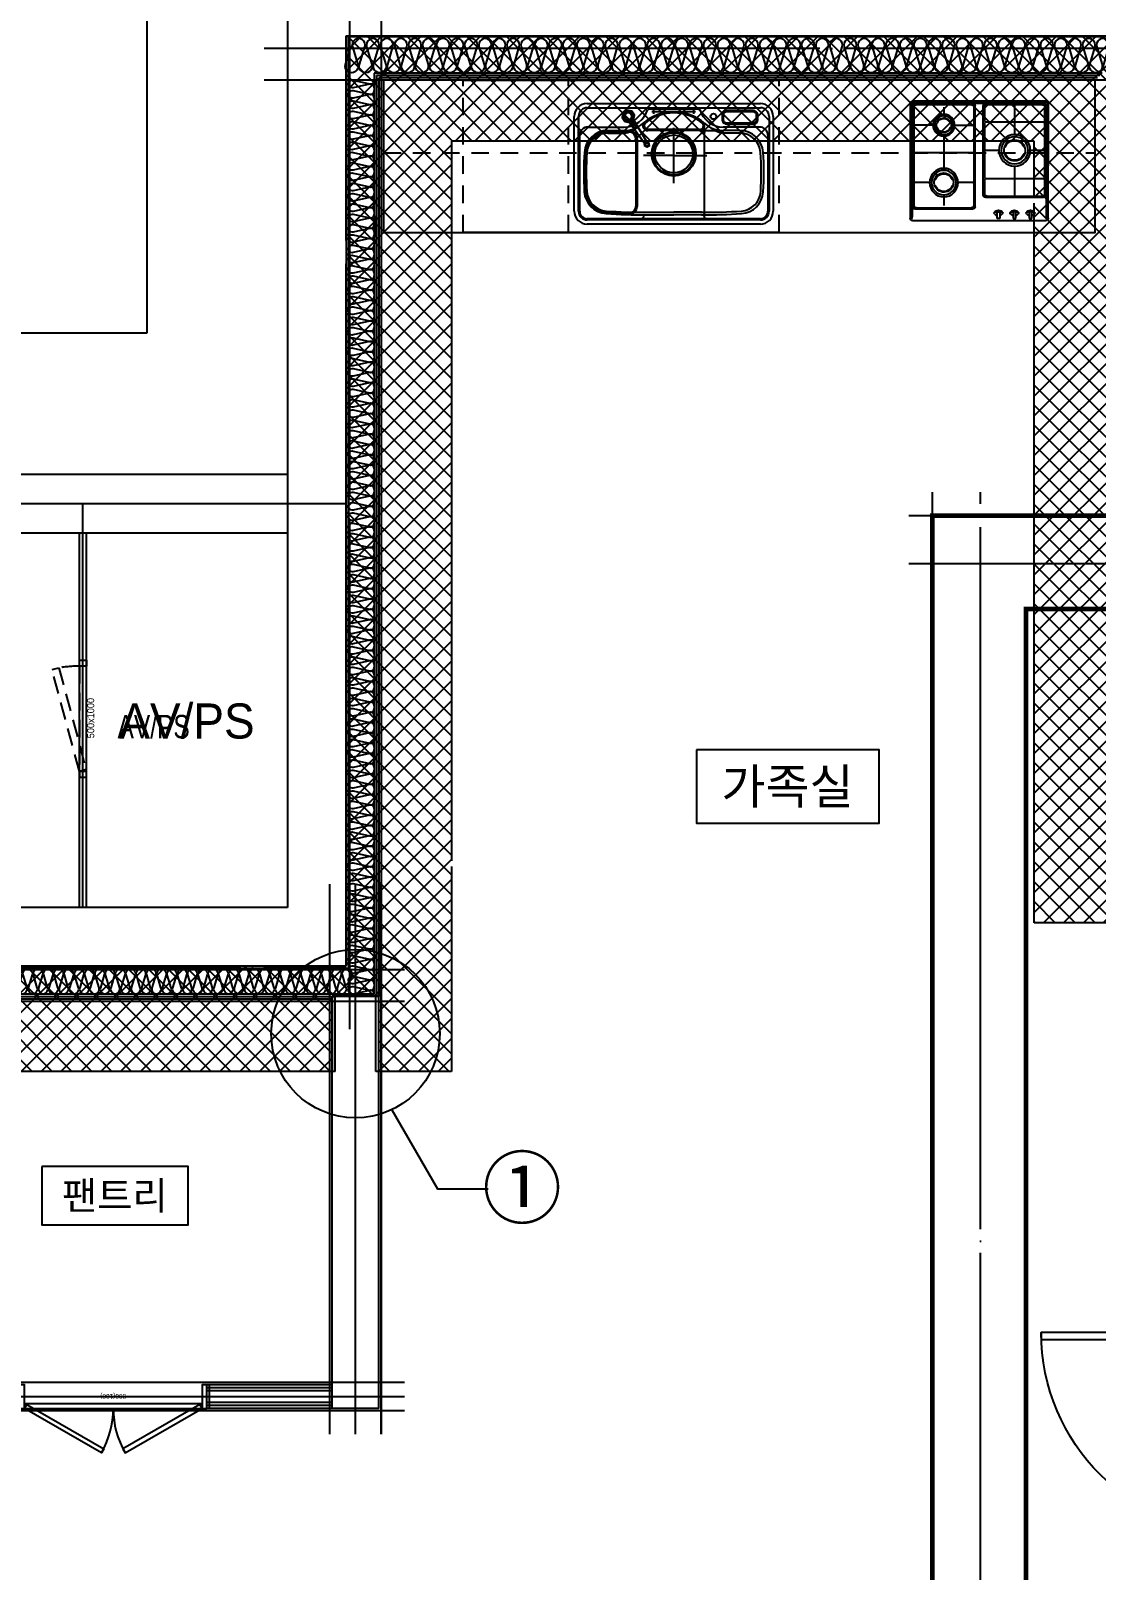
# Model space of a CAD drawing. Header units: millimetres. Extents: x -24416 to 92204, y -190080 to 23760.
# Drawn here: x 74645 to 79198, y -173857 to -167280 of the extents above; entities that cross this region are included whole.
import ezdxf
from ezdxf.enums import TextEntityAlignment as Align

# ---------------------------------------------------------------- set-up
doc = ezdxf.new("R2010")
doc.units = ezdxf.units.MM
doc.header["$LTSCALE"] = 50
for name, pattern in [('-HID', [2.5, 1.5, -1]), ('AUDIT_D_220706163347-0', [0]), ('CEN', [62, 60, -1, 0, -1]), ('HID', [2.5, 1.5, -1]), ('HIDDEN', [2, 1, -1]), ('xr-101_102동-2F$0$HID', [2.3, 1.5, -0.8])]:
    doc.linetypes.add(name, pattern=pattern)
doc.layers.get('defpoints').update_dxf_attribs({"color": 139})
for name, color, linetype in [('A-STEEL', 4, 'Continuous'), ('AA-XXXX-TEXT#LEV', 3, 'Continuous'), ('AA-단열-바닥-욕실', 30, 'Continuous'), ('ARDM', 7, 'Continuous'), ('CEN_CON', 1, 'CEN'), ('CEN_WALL', 12, 'CEN'), ('CONC', 2, 'Continuous'), ('dan1', 7, 'HID'), ('DOOR', 4, 'Continuous'), ('F-FUR-설치', 6, 'Continuous'), ('FUR', 4, 'Continuous'), ('FUR_가전', 8, 'HID'), ('HAT', 9, 'Continuous'), ('INS', 252, 'Continuous'), ('INSUL', 8, 'Continuous'), ('ROM', 7, 'AUDIT_D_220706163347-0'), ('STAIR', 4, 'Continuous'), ('TEXT', 3, 'Continuous'), ('WAL', 3, 'Continuous'), ('WAL_DRY', 7, 'Continuous'), ('xr-101_102동-2F$0$AA-DWXM-DOOR(PS점검구)', 4, 'xr-101_102동-2F$0$HID'), ('실명', 3, 'AUDIT_D_220706163347-0'), ('실명박스', 7, 'AUDIT_D_220706163347-0'), ('확장', 8, 'HIDDEN')]:
    doc.layers.add(name, color=color, linetype=linetype)
for name, color, linetype, plot in [('AA-CEN', 1, 'CEN', False), ('AA-XXXX-MC', 153, 'AUDIT_D_220706163347-0', False), ('Def-PrintX', 147, 'Continuous', False), ('MC', 135, 'Continuous', False), ('X - 단위세대$0$0_임시', 134, 'Continuous', False), ('xr-101_102동-2F$0$DEFPOINT', 231, 'Continuous', False)]:
    doc.layers.add(name, color=color, linetype=linetype, plot=plot)
doc.styles.add('HAUD01', font='Dotum.ttf')
doc.styles.add('HAUD02', font='Dotum.ttf', dxfattribs={"width": 0.8})
doc.styles.add('xr-101_102동-2F$0$HAUD01', font='Dotum.ttf')
doc.styles.add('돋움', font='Dotum.ttf')

# ---------------------------------------------------------------- blocks, each defined once
blk = doc.blocks.new('A$C38A1636F')
at = {"layer": 'xr-101_102동-2F$0$AA-DWXM-DOOR(PS점검구)'}
for p, q in [((225, 0), (-225, 0)), ((-225, -30), (225, -30))]:
    blk.add_line(p, q, dxfattribs=at)
for points in [[(-250, 0), (-225, 0), (-225, -30), (-250, -30)], [(250, 0), (225, 0), (225, -30), (250, -30)], [(-209.7, -146.5), (-217.4, -117.5), (217.2, -1), (225, -30)]]:
    blk.add_lwpolyline(points, close=True, dxfattribs=at)
blk.add_arc((385.2, -21.3), 610.2, 180.81816, 189.07051, dxfattribs=at)
at = {"layer": 'xr-101_102동-2F$0$DEFPOINT', "style": 'xr-101_102동-2F$0$HAUD01'}
blk.add_text('500x1000', height=30, rotation=180, dxfattribs=at).set_placement((-2.5, 18.6), align=Align.MIDDLE_CENTER)
blk = doc.blocks.new('CO-101-23F', base_point=(132164.9, -37223.7))
at = {"layer": 'A-STEEL'}
for p, q in [((143774.9, -37223.7), (143774.9, -35623.7)), ((143804.9, -37223.7), (143804.9, -35623.7))]:
    blk.add_line(p, q, dxfattribs=at)
at = {"layer": 'CEN_CON'}
for p, q in [((144914.9, -35498.7), (138124.9, -35498.7)), ((143789.9, -37223.7), (143789.9, -35498.7))]:
    blk.add_line(p, q, dxfattribs=at)
at = {"layer": 'CONC', "color": 2}
for p, q in [((144664.9, -35373.7), (140844.9, -35373.7)), ((144664.9, -35623.7), (140844.9, -35623.7))]:
    blk.add_line(p, q, dxfattribs=at)
at = {"layer": 'STAIR'}
for p, q in [((144064.9, -34768.7), (144064.9, -33378.7)), ((142844.9, -34768.7), (144064.9, -34768.7))]:
    blk.add_line(p, q, dxfattribs=at)
at = {"layer": 'AA-XXXX-TEXT#LEV', "rotation": 270}
blk.add_blockref('A$C38A1636F', (143804.9, -36416.8), dxfattribs=at)
at = {"layer": 'Def-PrintX', "style": 'HAUD02', "width": 0.8}
blk.add_text('AV/PS', height=100, rotation=0, dxfattribs=at).set_placement((143938.2, -36500.5))
blk = doc.blocks.new('insul1')
blk.add_lwpolyline([(0, 0, 0.480617), (0.146, 0.183), (0.004, 0.817, -1.249969), (0.296, 0.817), (0.154, 0.183, 0.480617), (0.3, 0, 0.480617)], format="xyb")
blk = doc.blocks.new('DOOR-800(100)')
at = {"layer": 'DOOR'}
for points in [[(359.1, 272.7), (349.1, 290), (20, 100), (30, 82.7)], [(440.9, 272.7), (450.9, 290), (780, 100), (770, 82.7)], [(20, 100), (0, 100), (0, 0), (20, 0)], [(780, 80), (780, 100), (20, 100), (20, 80)], [(800, 100), (780, 100), (780, 0), (800, 0)]]:
    blk.add_lwpolyline(points, close=True, dxfattribs=at)
for centre, start, end in [((20, 100), 0, 30), ((780, 100), 150, 180)]:
    blk.add_arc(centre, 380, start, end, dxfattribs=at)
at = {"layer": 'X - 단위세대$0$0_임시'}
for p, q in [((-10, 0), (-10, 100)), ((810, 0), (810, 100))]:
    blk.add_line(p, q, dxfattribs=at)
at = {"layer": 'X - 단위세대$0$0_임시', "style": 'HAUD02'}
blk.add_text('800(100)', height=20, dxfattribs=at).set_placement((400.3, 46.2), align=Align.MIDDLE)
blk = doc.blocks.new('DongSinsul_1')
at = {"layer": 'INSUL'}
blk.add_lwpolyline([(0, 0.25, 1.34403), (0.35, 0.25), (0.2, 0.75, -1.34403), (0.55, 0.75), (0.4, 0.25)], format="xyb", dxfattribs=at)
blk = doc.blocks.new('PD-900(140)')
at = {"layer": 'DOOR'}
for p, q in [((20, 140), (880, 140)), ((20, 110), (880, 110)), ((20, 30), (880, 30)), ((20, 0), (880, 0))]:
    blk.add_line(p, q, dxfattribs=at)
blk.add_lwpolyline([(20, 140), (20, 1000), (50, 1000), (50, 140), (20, 140)], dxfattribs=at)
for points in [[(45, 110), (20, 110), (20, 140), (0, 140), (0, 0), (20, 0), (20, 30), (45, 30)], [(855, 110), (880, 110), (880, 140), (900, 140), (900, 0), (880, 0), (880, 30), (855, 30)]]:
    blk.add_lwpolyline(points, close=True, dxfattribs=at)
blk.add_arc((20, 140), 860, 0, 90, dxfattribs=at)
at = {"layer": 'X - 단위세대$0$0_임시'}
for p, q in [((-10, 0), (-10, 140)), ((910, 0), (910, 140))]:
    blk.add_line(p, q, dxfattribs=at)
at = {"layer": 'X - 단위세대$0$0_임시', "style": 'HAUD02'}
blk.add_text('900(140)', height=20, dxfattribs=at).set_placement((479.3, 65.4), align=Align.MIDDLE)
blk = doc.blocks.new('K-sink')
at = {"layer": 'FUR'}
for p, q in [((-370, -105), (370, -105)), ((-370, -123), (370, -123)), ((-108.2, -128), (108.2, -128)), ((-425, -565), (-425, -160)), ((-407, -160), (-407, -565)), ((-407, -565), (-407, -160)), ((-208.1, -150.2), (-210.6, -162.4)), ((-208.1, -150.2), (-210.6, -162.4)), ((-210.6, -162.4), (-203.8, -172.8)), ((-210.6, -162.4), (-203.8, -172.8)), ((-197.8, -143.4), (-208.1, -150.2)), ((-197.8, -143.4), (-208.1, -150.2)), ((-203.8, -172.8), (-191.6, -175.3)), ((-203.8, -172.8), (-191.6, -175.3)), ((-185.6, -145.9), (-197.8, -143.4)), ((-185.6, -145.9), (-197.8, -143.4)), ((-191.6, -175.3), (-181.2, -168.4)), ((-191.6, -175.3), (-181.2, -168.4)), ((-178.7, -156.2), (-185.6, -145.9)), ((-178.7, -156.2), (-185.6, -145.9)), ((-181.2, -168.4), (-178.7, -156.2)), ((-181.2, -168.4), (-178.7, -156.2)), ((206.6, -155.1), (206.6, -172.4)), ((339.1, -135.1), (226.6, -135.1)), ((226.6, -192.4), (339.1, -192.4)), ((359.1, -172.4), (359.1, -155.1)), ((407, -160), (407, -565)), ((425, -160), (425, -565)), ((-402, -565), (-402, -240)), ((-367, -205), (-211.7, -205)), ((-282.3, -220), (-192, -220)), ((-282.3, -220), (-211.7, -220)), ((-157, -255), (-157, -544.5)), ((130, -230), (130, -602)), ((140, -220), (211.7, -220)), ((367, -205), (211.7, -205)), ((282.3, -220), (211.7, -220)), ((402, -240), (402, -565)), ((-129.7, -584.6), (-130.3, -592.4)), ((-118, -580), (0, -580)), ((118, -580), (0, -580)), ((129.7, -584.6), (130.3, -592.4)), ((135.3, -597), (-370, -597)), ((370, -602), (-370, -602)), ((370, -620), (-370, -620)), ((370, -597), (135.3, -597))]:
    blk.add_line(p, q, dxfattribs=at)
at = {"layer": 'FUR', "ltscale": 0.6}
for p, q in [((-217.1, -144.2), (-221.2, -164.5)), ((-221.2, -164.5), (-209.8, -181.7)), ((-199.9, -132.8), (-217.1, -144.2)), ((-209.8, -181.7), (-189.5, -185.9)), ((-179.6, -136.9), (-199.9, -132.8)), ((-191.6, -175.3), (-169.5, -208.6)), ((-189.5, -185.9), (-172.2, -174.4)), ((-168.1, -154.1), (-179.6, -136.9)), ((-172.2, -174.4), (-168.1, -154.1))]:
    blk.add_line(p, q, dxfattribs=at)
at = {"layer": 'FUR', "color": 199, "ltscale": 0.5}
for p, q in [((-122.6, -189.3), (-120.6, -186.7)), ((122.6, -189.3), (120.3, -186.5)), ((211.6, -155.1), (211.6, -172.4)), ((339.1, -140.1), (226.6, -140.1)), ((226.6, -187.4), (339.1, -187.4)), ((354.1, -172.4), (354.1, -155.1)), ((-282.3, -226), (-192, -226)), ((-162, -256), (-162, -543.5)), ((110.6, -215), (-110.6, -215)), ((282.3, -231), (211.7, -231)), ((-118, -569), (0, -569)), ((118, -569), (0, -569))]:
    blk.add_line(p, q, dxfattribs=at)
at = {"layer": 'FUR', "color": 199}
for p, q in [((-76.6, -140), (-93.4, -140)), ((87.5, -140), (-87.5, -140)), ((-85, -148.4), (-85, -131.6)), ((93.4, -140), (76.6, -140)), ((85, -148.4), (85, -131.6)), ((-282.3, -231), (-211.7, -231)), ((0, -445), (0, -208.5)), ((0, -326.8), (-129.1, -326.8)), ((0, -326.8), (140.9, -326.8))]:
    blk.add_line(p, q, dxfattribs=at)
at = {"layer": 'FUR', "ltscale": 0.5}
blk.add_line((110.6, -220), (-110.6, -220), dxfattribs=at)
at = {"layer": 'FUR', "color": 199}
for centre, radius in [((-195.2, -158.9), 21.9), ((-85, -140), 2.5), ((85, -140), 2.5), ((0, -320), 90), ((0, -320), 81)]:
    blk.add_circle(centre, radius, dxfattribs=at)
at = {"layer": 'FUR'}
for centre, radius in [((169.6, -160), 12.2), ((0, -320), 94.5)]:
    blk.add_circle(centre, radius, dxfattribs=at)
for centre, radius, start, end in [((-370, -160), 55, 90, 180), ((-370, -160), 37, 90, 180), ((-211.7, -100), 105, 270, 343.31935), ((-108.2, -131), 3, 90, 163.31935), ((108.2, -131), 3, 16.68065, 90), ((211.7, -100), 105, 196.68065, 270), ((370, -160), 55, 0, 90), ((370, -160), 37, 0, 90), ((-211.7, -100), 120, 270, 311.40962), ((0, -340), 200, 90, 131.40962), ((0, -340), 200, 48.59038, 90), ((211.7, -100), 120, 228.59038, 270), ((226.6, -155.1), 20, 90, 180), ((226.6, -172.4), 20, 180, 270), ((339.1, -155.1), 20, 360, 90), ((339.1, -172.4), 20, 270, 0), ((-367, -240), 35, 90, 180), ((-282.3, -320), 100, 90, 176.17745), ((-192, -255), 35, 0, 90), ((140, -230), 10, 90.02498, 180), ((282.3, -320), 100, 3.82255, 90), ((367, -240), 35, 0, 90), ((914.2, -400), 1299.2, 176.17512, 183.59876), ((-915, -400), 1300, 356.40356, 3.82255), ((-282.6, -475.3), 100, 183.59644, 266.1102), ((282.6, -475.3), 100, 273.8898, 356.40356), ((-370, -565), 55, 180, 270), ((-370, -565), 37, 180, 270), ((-370, -565), 32, 180, 270), ((-140.2, 1619.9), 2200, 266.1102, 270.57759), ((-192, -544.5), 35, 268.62723, 0), ((-124.7, -585.1), 5, 90.40284, 175), ((140.2, 1619.9), 2200, 269.42241, 273.8898), ((140.2, 1619.9), 2200, 269.42241, 269.59716), ((124.7, -585.1), 5, 5, 89.59716), ((138.7, -588.4), 8.66, 181.05594, 263.17769), ((370, -565), 32, 270, 0), ((370, -565), 37, 270, 0), ((370, -565), 55, 270, 0), ((-135.3, -592), 5, 270, 355), ((135.3, -592), 5, 185, 270)]:
    blk.add_arc(centre, radius, start, end, dxfattribs=at)
at = {"layer": 'FUR', "ltscale": 0.5}
for centre, start, end in [((-112.1, -200.1), 134.24852, 274.39442), ((112.1, -200.1), 265.60558, 45.75148)]:
    blk.add_arc(centre, 20, start, end, dxfattribs=at)
at = {"layer": 'FUR', "color": 199, "ltscale": 0.5}
for centre, radius, start, end in [((-112.1, -200.1), 15, 134.24852, 274.39442), ((0, -340), 195, 90, 128.18582), ((0, -340), 195, 51.92602, 90), ((112.1, -200.1), 15, 265.60558, 45.75148), ((226.6, -155.1), 15, 90, 180), ((226.6, -172.4), 15, 180, 270), ((339.1, -155.1), 15, 0, 90), ((339.1, -172.4), 15, 270, 0), ((-282.3, -320), 94, 90, 176.17745), ((-192, -256), 30, 0, 90), ((222.9, -131.6), 100, 228.77437, 263.51916), ((282.3, -320), 89, 3.82255, 90), ((915, -400), 1294, 176.17745, 183.59644), ((-915, -400), 1289, 356.40356, 3.82255), ((-282.6, -475.3), 94, 183.59644, 266.1102), ((282.6, -475.3), 89, 273.8898, 356.40356), ((-140.2, 1619.9), 2194, 266.1102, 268.6266), ((-192, -543.5), 30, 268.6266, 0), ((140.2, 1619.9), 2189, 269.42241, 273.8898)]:
    blk.add_arc(centre, radius, start, end, dxfattribs=at)
at = {"layer": 'FUR', "color": 199}
for centre, radius, start, end in [((-282.3, -320), 89, 90, 176.17745), ((-222.9, -131.6), 100, 276.48084, 311.22563), ((914.2, -400), 1288.2, 176.17512, 183.59876), ((-282.6, -475.3), 89, 183.59644, 266.1102), ((-140.2, 1619.9), 2189, 266.1102, 270.57759)]:
    blk.add_arc(centre, radius, start, end, dxfattribs=at)
at = {"layer": 'FUR', "ltscale": 0.6}
for points in [[(-221.2, -164.5), (-210.6, -162.4), (-208.1, -150.2), (-217.1, -144.2)], [(-209.8, -181.7), (-203.8, -172.8), (-210.6, -162.4), (-221.2, -164.5)], [(-217.1, -144.2), (-199.9, -132.8), (-197.8, -143.4), (-208.1, -150.2)], [(-209.8, -181.7), (-189.5, -185.9), (-191.6, -175.3), (-203.8, -172.8)], [(-199.9, -132.8), (-197.8, -143.4), (-185.6, -145.9), (-179.6, -136.9)], [(-184, -194.2), (-189.5, -185.9), (-191.6, -175.3), (-184, -194.2)], [(-191.6, -175.3), (-169.5, -208.6), (-191.6, -175.3)], [(-179.6, -136.9), (-185.6, -145.9), (-178.7, -156.2), (-168.1, -154.1)], [(-124.5, -274.7), (-124.5, -274.7), (-184, -194.2)], [(-172.2, -174.4), (-168.1, -154.1), (-178.7, -156.2), (-181.2, -168.4)], [(-172.2, -174.4), (-166.7, -182.8), (-166.7, -182.8), (-181.2, -168.4)], [(-159.1, -201.7), (-181.2, -168.4), (-181.2, -168.4), (-159.1, -201.7)], [(-115.8, -269), (-115.3, -268.8), (-124.9, -275.1), (-124.5, -274.7)], [(-115.1, -273.3), (-115.8, -269), (-124.5, -274.7), (-120.8, -277.1)], [(-124.2, -286.5), (-120.4, -284), (-114.2, -287.1), (-113.9, -291.7)], [(-104.4, -285.4), (-113.9, -291.7), (-114.2, -287.1), (-108.5, -283.3)], [(-105.1, -273.9), (-108.9, -276.4), (-108.5, -283.3), (-104.4, -285.4)]]:
    blk.add_3dface(points, dxfattribs=at)
at = {"layer": 'FUR', "ltscale": 0.6, "invisible_edges": 8}
for points in [[(-191.6, -175.3), (-203.8, -172.8), (-210.6, -162.4), (-208.1, -150.2)], [(-197.8, -143.4), (-185.6, -145.9), (-178.7, -156.2), (-181.2, -168.4)], [(-124.9, -275.1), (-124.5, -274.7), (-124.5, -274.7), (-120.8, -277.1)], [(-120.8, -277.1), (-120.4, -284), (-124.2, -286.5), (-124.9, -275.1)], [(-120.4, -284), (-120.8, -277.1), (-115.1, -273.3), (-108.9, -276.4)], [(-108.9, -276.4), (-108.5, -283.3), (-114.2, -287.1), (-120.4, -284)], [(-108.9, -276.4), (-105.1, -273.9), (-115.3, -268.8), (-115.8, -269)], [(-115.8, -269), (-115.8, -269), (-115.1, -273.3), (-108.9, -276.4)]]:
    blk.add_3dface(points, dxfattribs=at)
at = {"layer": 'FUR', "invisible_edges": 10}
blk.add_3dface([(-208.1, -150.2), (-197.8, -143.4), (-181.2, -168.4), (-191.6, -175.3)], dxfattribs=at)
at = {"layer": 'FUR'}
for points in [[(-189.5, -185.9), (-191.6, -175.3), (-181.2, -168.4), (-172.2, -174.4)], [(-166.7, -182.8), (-181.2, -168.4), (-191.6, -175.3), (-184, -194.2)], [(-181.2, -168.4), (-191.6, -175.3), (-169.5, -208.6), (-159.1, -201.7)], [(-169.5, -208.6), (-159.1, -201.7), (-181.2, -168.4), (-191.6, -175.3)], [(-172.2, -174.4), (-166.7, -182.8), (-184, -194.2), (-189.5, -185.9)], [(-184, -194.2), (-166.7, -182.8), (-115.8, -269), (-124.5, -274.7)], [(-115.8, -269), (-166.7, -182.8), (-184, -194.2), (-124.5, -274.7)], [(-115.8, -269), (-115.8, -269), (-166.7, -182.8)]]:
    blk.add_3dface(points, dxfattribs=at)
blk = doc.blocks.new('싱크')
at = {"layer": 'defpoints'}
for p, q in [((-18.3, 0), (-18.3, 1350)), ((631.7, 0), (631.7, 1350))]:
    blk.add_line(p, q, dxfattribs=at)
at = {"layer": 'defpoints', "linetype": '-HID'}
for p, q in [((631.7, 1350), (-18.3, 1350)), ((631.7, 450), (-18.3, 450)), ((631.7, 0), (-18.3, 0))]:
    blk.add_line(p, q, dxfattribs=at)
at = {"layer": 'FUR_가전', "rotation": 90}
blk.add_blockref('K-sink', (-23.3, 900), dxfattribs=at)
blk = doc.blocks.new('쿡탑')
at = {"layer": 'FUR'}
for p, q in [((460711, 189095.4), (460711, 189585.4)), ((460712, 189582.4), (460712, 189318.9)), ((460719, 189103.9), (460719, 189577.4)), ((460721, 189595.4), (461291, 189595.4)), ((460721, 189195.4), (460721, 189575.4)), ((460722, 189592.4), (461290, 189592.4)), ((460726, 189267.1), (460726, 189570.4)), ((460729, 189587.4), (461283, 189587.4)), ((460731, 189585.4), (461281, 189585.4)), ((460736, 189580.4), (460973.5, 189580.4)), ((460854.8, 189580.4), (460854.8, 189452.6)), ((460983.5, 189570.4), (460983.5, 189508.6)), ((460988.5, 189195.4), (460988.5, 189575.4)), ((461023.5, 189145.4), (461023.5, 189575.4)), ((461028.5, 189570.4), (461028.5, 189495.4)), ((461038.5, 189580.4), (461276, 189580.4)), ((461157.3, 189570.4), (461157.3, 189532.9)), ((461286, 189570.4), (461286, 189150.4)), ((461291, 189575.4), (461291, 189145.4)), ((461293, 189577.4), (461293, 189103.9)), ((461300, 189582.4), (461300, 189338.9)), ((461301, 189585.4), (461301, 189095.4)), ((460728, 189508.6), (460726, 189508.6)), ((460728, 189503.6), (460726, 189503.6)), ((460730.3, 189506.1), (460979.2, 189506.1)), ((460981.6, 189508.6), (460983.5, 189508.6)), ((460981.6, 189503.6), (460983.5, 189503.6)), ((460983.5, 189503.6), (460983.5, 189267.1)), ((461030.5, 189495.4), (461028.5, 189495.4)), ((461028.5, 189490.4), (461028.5, 189250.4)), ((461030.5, 189490.4), (461028.5, 189490.4)), ((461117.2, 189492.9), (461032.9, 189492.9)), ((461157.3, 189452.8), (461157.3, 189300.1)), ((461197.3, 189492.9), (461281.7, 189492.9)), ((461284.1, 189495.4), (461286, 189495.4)), ((461284.1, 189490.4), (461286, 189490.4)), ((460726, 189385.4), (460787.6, 189385.4)), ((460922, 189385.4), (460983.5, 189385.4)), ((461286, 189376.5), (461028.5, 189376.5)), ((460714, 189156.9), (460712, 189318.9)), ((460854.8, 189318.1), (460854.8, 189190.4)), ((461298, 189156.9), (461300, 189338.9)), ((460728, 189267.1), (460726, 189267.1)), ((460726, 189200.4), (460726, 189262.1)), ((460728, 189262.1), (460726, 189262.1)), ((460730.3, 189264.6), (460979.2, 189264.6)), ((460981.6, 189267.1), (460983.5, 189267.1)), ((460981.6, 189262.1), (460983.5, 189262.1)), ((460983.5, 189262.1), (460983.5, 189200.4)), ((461030.5, 189250.4), (461028.5, 189250.4)), ((461028.5, 189245.4), (461028.5, 189150.4)), ((461030.5, 189245.4), (461028.5, 189245.4)), ((461032.8, 189247.9), (461105, 189247.9)), ((461209.6, 189247.9), (461281.7, 189247.9)), ((461284.1, 189250.4), (461286, 189250.4)), ((461284.1, 189245.4), (461286, 189245.4)), ((460978.5, 189185.4), (460731, 189185.4)), ((460973.5, 189190.4), (460736, 189190.4)), ((461157.3, 189195.6), (461157.3, 189150.4)), ((460714, 189156.9), (460714, 189095.4)), ((460770.5, 189113.9), (460780.7, 189104.7)), ((460770.5, 189113.9), (460780.7, 189104.7)), ((460780.9, 189123.2), (460792.2, 189123.2)), ((460780.9, 189094.2), (460780.9, 189123.2)), ((460780.9, 189123.2), (460792.2, 189123.2)), ((460780.9, 189094.2), (460780.9, 189123.2)), ((460792.2, 189123.2), (460792.2, 189094.2)), ((460792.2, 189123.2), (460792.2, 189094.2)), ((460803.4, 189113.7), (460792.2, 189104.5)), ((460803.4, 189113.7), (460792.2, 189104.5)), ((460839.4, 189113.9), (460849.6, 189104.7)), ((460839.4, 189113.9), (460849.6, 189104.7)), ((460839.4, 189113.9), (460849.6, 189104.7)), ((460839.4, 189113.9), (460849.6, 189104.7)), ((460839.4, 189113.9), (460849.6, 189104.7)), ((460839.4, 189113.9), (460849.6, 189104.7)), ((460839.4, 189113.9), (460849.6, 189104.7)), ((460839.4, 189113.9), (460849.6, 189104.7)), ((460849.9, 189123.1), (460861.2, 189123.1)), ((460849.9, 189094.2), (460849.9, 189123.1)), ((460849.9, 189123.1), (460861.2, 189123.1)), ((460849.9, 189094.2), (460849.9, 189123.1)), ((460849.9, 189123.1), (460861.2, 189123.1)), ((460849.9, 189094.2), (460849.9, 189123.1)), ((460849.9, 189123.1), (460861.2, 189123.1)), ((460849.9, 189094.2), (460849.9, 189123.1)), ((460849.9, 189123.1), (460861.2, 189123.1)), ((460849.9, 189094.2), (460849.9, 189123.1)), ((460849.9, 189123.1), (460861.2, 189123.1)), ((460849.9, 189094.2), (460849.9, 189123.1)), ((460849.9, 189123.1), (460861.2, 189123.1)), ((460849.9, 189094.2), (460849.9, 189123.1)), ((460849.9, 189123.1), (460861.2, 189123.1)), ((460849.9, 189094.2), (460849.9, 189123.1)), ((460872.3, 189113.7), (460861.1, 189104.5)), ((460872.3, 189113.7), (460861.1, 189104.5)), ((460872.3, 189113.7), (460861.1, 189104.5)), ((460872.3, 189113.7), (460861.1, 189104.5)), ((460872.3, 189113.7), (460861.1, 189104.5)), ((460872.3, 189113.7), (460861.1, 189104.5)), ((460872.3, 189113.7), (460861.1, 189104.5)), ((460872.3, 189113.7), (460861.1, 189104.5)), ((460861.2, 189123.1), (460861.2, 189094.2)), ((460861.2, 189123.1), (460861.2, 189094.2)), ((460861.2, 189123.1), (460861.2, 189094.2)), ((460861.2, 189123.1), (460861.2, 189094.2)), ((460861.2, 189123.1), (460861.2, 189094.2)), ((460861.2, 189123.1), (460861.2, 189094.2)), ((460861.2, 189123.1), (460861.2, 189094.2)), ((460861.2, 189123.1), (460861.2, 189094.2)), ((460907.3, 189113.7), (460918.4, 189104.5)), ((460907.3, 189113.7), (460918.4, 189104.5)), ((460907.3, 189113.7), (460918.4, 189104.5)), ((460907.3, 189113.7), (460918.4, 189104.5)), ((460907.3, 189113.7), (460918.4, 189104.5)), ((460907.3, 189113.7), (460918.4, 189104.5)), ((460907.3, 189113.7), (460918.4, 189104.5)), ((460907.3, 189113.7), (460918.4, 189104.5)), ((460929.7, 189123.1), (460918.4, 189123.1)), ((460918.4, 189123.1), (460918.4, 189094.2)), ((460929.7, 189123.1), (460918.4, 189123.1)), ((460918.4, 189123.1), (460918.4, 189094.2)), ((460929.7, 189123.1), (460918.4, 189123.1)), ((460918.4, 189123.1), (460918.4, 189094.2)), ((460929.7, 189123.1), (460918.4, 189123.1)), ((460918.4, 189123.1), (460918.4, 189094.2)), ((460929.7, 189123.1), (460918.4, 189123.1)), ((460918.4, 189123.1), (460918.4, 189094.2)), ((460929.7, 189123.1), (460918.4, 189123.1)), ((460918.4, 189123.1), (460918.4, 189094.2)), ((460929.7, 189123.1), (460918.4, 189123.1)), ((460918.4, 189123.1), (460918.4, 189094.2)), ((460929.7, 189123.1), (460918.4, 189123.1)), ((460918.4, 189123.1), (460918.4, 189094.2)), ((460929.7, 189094.2), (460929.7, 189123.1)), ((460929.7, 189094.2), (460929.7, 189123.1)), ((460929.7, 189094.2), (460929.7, 189123.1)), ((460929.7, 189094.2), (460929.7, 189123.1)), ((460929.7, 189094.2), (460929.7, 189123.1)), ((460929.7, 189094.2), (460929.7, 189123.1)), ((460929.7, 189094.2), (460929.7, 189123.1)), ((460929.7, 189094.2), (460929.7, 189123.1)), ((460940.2, 189113.9), (460930, 189104.7)), ((460940.2, 189113.9), (460930, 189104.7)), ((460940.2, 189113.9), (460930, 189104.7)), ((460940.2, 189113.9), (460930, 189104.7)), ((460940.2, 189113.9), (460930, 189104.7)), ((460940.2, 189113.9), (460930, 189104.7)), ((460940.2, 189113.9), (460930, 189104.7)), ((460940.2, 189113.9), (460930, 189104.7)), ((461281, 189135.4), (461033.5, 189135.4)), ((461276, 189140.4), (461038.5, 189140.4)), ((461298, 189156.9), (461298, 189095.4)), ((461291, 189085.4), (460721, 189085.4)), ((460792.2, 189094.2), (460780.9, 189094.2)), ((460792.2, 189094.2), (460780.9, 189094.2)), ((460861.2, 189094.2), (460849.9, 189094.2)), ((460861.2, 189094.2), (460849.9, 189094.2)), ((460861.2, 189094.2), (460849.9, 189094.2)), ((460861.2, 189094.2), (460849.9, 189094.2)), ((460861.2, 189094.2), (460849.9, 189094.2)), ((460861.2, 189094.2), (460849.9, 189094.2)), ((460861.2, 189094.2), (460849.9, 189094.2)), ((460861.2, 189094.2), (460849.9, 189094.2)), ((460918.4, 189094.2), (460929.7, 189094.2)), ((460918.4, 189094.2), (460929.7, 189094.2)), ((460918.4, 189094.2), (460929.7, 189094.2)), ((460918.4, 189094.2), (460929.7, 189094.2)), ((460918.4, 189094.2), (460929.7, 189094.2)), ((460918.4, 189094.2), (460929.7, 189094.2)), ((460918.4, 189094.2), (460929.7, 189094.2)), ((460918.4, 189094.2), (460929.7, 189094.2))]:
    blk.add_line(p, q, dxfattribs=at)
for centre, radius in [((461157.3, 189492.9), 46.7), ((461157.3, 189492.9), 40), ((460854.8, 189385.4), 67.2), ((460854.8, 189385.4), 57.7), ((461157.3, 189247.9), 60.9), ((461157.3, 189247.9), 52.3)]:
    blk.add_circle(centre, radius, dxfattribs=at)
for centre, radius, start, end in [((460721, 189585.4), 10, 90, 180), ((460722, 189582.4), 10, 90, 180), ((460729, 189577.4), 10, 90, 180), ((460731, 189575.4), 10, 90, 180), ((460736, 189570.4), 10, 90, 180), ((460973.5, 189570.4), 10, 0, 90), ((460978.5, 189575.4), 10, 0, 90), ((461033.5, 189575.4), 10, 90, 180), ((461038.5, 189570.4), 10, 90, 180), ((461276, 189570.4), 10, 0, 90), ((461281, 189575.4), 10, 0, 90), ((461283, 189577.4), 10, 0, 90), ((461290, 189582.4), 10, 0, 90), ((461291, 189585.4), 10, 0, 90), ((460727.8, 189506.1), 2.51, 274.24151, 85.75849), ((460981.7, 189506.1), 2.51, 94.24151, 265.75849), ((461157.3, 189492.9), 31.4, 46.33785, 40.71939), ((461157.9, 189550.4), 55.6, 237.23015, 237.66153), ((461129, 189504.7), 1.53, 237.66153, 337.21808), ((461157.3, 189492.9), 29.2, 21.5687, 157.21808), ((461185.8, 189504.1), 1.53, 201.5687, 301.12525), ((461157.9, 189550.4), 55.6, 301.12525, 301.55664), ((461030.3, 189492.9), 2.51, 274.24151, 85.75849), ((461156.1, 189435.2), 55.6, 120.49991, 120.93946), ((461128.7, 189481.7), 1.53, 21.25781, 120.49991), ((461157.3, 189492.9), 29.2, 201.25781, 336.40541), ((461185.4, 189480.6), 1.53, 57.1633, 156.40541), ((461156.1, 189435.2), 55.6, 56.72375, 57.1633), ((461284.2, 189492.9), 2.51, 94.24151, 265.75849), ((460854.8, 189385.4), 45.2, 46.33785, 40.71939), ((460853.1, 189302.3), 80, 120.49991, 120.93946), ((460855.7, 189468.2), 80, 237.23015, 237.66153), ((460813.6, 189369.3), 2.21, 21.25781, 120.49991), ((460814, 189402.5), 2.21, 237.66153, 337.21808), ((460854.8, 189385.4), 42, 201.25781, 336.40541), ((460854.8, 189385.4), 42, 21.5687, 157.21808), ((460895.3, 189367.7), 2.21, 57.1633, 156.40541), ((460895.9, 189401.6), 2.21, 201.5687, 301.12525), ((460853.1, 189302.3), 80, 56.72375, 57.1633), ((460855.7, 189468.2), 80, 301.12525, 301.55664), ((460727.8, 189264.6), 2.51, 274.24151, 85.75849), ((460981.7, 189264.6), 2.51, 94.24151, 265.75849), ((461030.3, 189247.9), 2.51, 274.24151, 85.75849), ((461157.3, 189247.9), 41, 46.33785, 40.71939), ((461158.1, 189323), 72.6, 237.23015, 237.66153), ((461120.3, 189263.4), 2, 237.66153, 337.21808), ((461157.3, 189247.9), 38.1, 21.5687, 157.21808), ((461194.5, 189262.6), 2, 201.5687, 301.12525), ((461158.1, 189323), 72.6, 301.12525, 301.55664), ((461284.2, 189247.9), 2.51, 94.24151, 265.75849), ((460731, 189195.4), 10, 180, 270), ((460736, 189200.4), 10, 180, 270), ((460973.5, 189200.4), 10, 270, 0), ((460978.5, 189195.4), 10, 270, 0), ((461155.7, 189172.5), 72.6, 120.49991, 120.93946), ((461119.9, 189233.3), 2, 21.25781, 120.49991), ((461157.3, 189247.9), 38.1, 201.25781, 336.40541), ((461194, 189231.8), 2, 57.1633, 156.40541), ((461155.7, 189172.5), 72.6, 56.72375, 57.1633), ((460658.6, 189105.8), 60.4, 341.57206, 1.81603), ((460773.8, 189117.6), 5, 148.53566, 228.04706), ((460773.8, 189117.6), 5, 148.53566, 228.04706), ((460776.4, 189115.1), 8.47, 57.30133, 148.17684), ((460776.4, 189115.1), 8.47, 57.30133, 148.17684), ((460787, 189109.6), 20.4, 31.25646, 148.53566), ((460787, 189109.6), 20.4, 31.25646, 148.53566), ((460796.9, 189113.5), 9.86, 34.72293, 117.60774), ((460796.9, 189113.5), 9.86, 34.72293, 117.60774), ((460800.2, 189117.6), 5, 309.45948, 31.25646), ((460800.2, 189117.6), 5, 309.45948, 31.25646), ((460842.8, 189117.6), 5, 148.53566, 228.04706), ((460842.8, 189117.6), 5, 148.53566, 228.04706), ((460842.8, 189117.6), 5, 148.53566, 228.04706), ((460842.8, 189117.6), 5, 148.53566, 228.04706), ((460842.8, 189117.6), 5, 148.53566, 228.04706), ((460842.8, 189117.6), 5, 148.53566, 228.04706), ((460842.8, 189117.6), 5, 148.53566, 228.04706), ((460842.8, 189117.6), 5, 148.53566, 228.04706), ((460845.3, 189115), 8.47, 57.30133, 148.17684), ((460845.3, 189115), 8.47, 57.30133, 148.17684), ((460845.3, 189115), 8.47, 57.30133, 148.17684), ((460845.3, 189115), 8.47, 57.30133, 148.17684), ((460845.3, 189115), 8.47, 57.30133, 148.17684), ((460845.3, 189115), 8.47, 57.30133, 148.17684), ((460845.3, 189115), 8.47, 57.30133, 148.17684), ((460845.3, 189115), 8.47, 57.30133, 148.17684), ((460855.9, 189109.5), 20.4, 31.25646, 148.53566), ((460855.9, 189109.5), 20.4, 31.25646, 148.53566), ((460855.9, 189109.5), 20.4, 31.25646, 148.53566), ((460855.9, 189109.5), 20.4, 31.25646, 148.53566), ((460855.9, 189109.5), 20.4, 31.25646, 148.53566), ((460855.9, 189109.5), 20.4, 31.25646, 148.53566), ((460855.9, 189109.5), 20.4, 31.25646, 148.53566), ((460855.9, 189109.5), 20.4, 31.25646, 148.53566), ((460865.8, 189113.4), 9.86, 34.72293, 117.60774), ((460865.8, 189113.4), 9.86, 34.72293, 117.60774), ((460865.8, 189113.4), 9.86, 34.72293, 117.60774), ((460865.8, 189113.4), 9.86, 34.72293, 117.60774), ((460865.8, 189113.4), 9.86, 34.72293, 117.60774), ((460865.8, 189113.4), 9.86, 34.72293, 117.60774), ((460865.8, 189113.4), 9.86, 34.72293, 117.60774), ((460865.8, 189113.4), 9.86, 34.72293, 117.60774), ((460869.1, 189117.5), 5, 309.45948, 31.25646), ((460869.1, 189117.5), 5, 309.45948, 31.25646), ((460869.1, 189117.5), 5, 309.45948, 31.25646), ((460869.1, 189117.5), 5, 309.45948, 31.25646), ((460869.1, 189117.5), 5, 309.45948, 31.25646), ((460869.1, 189117.5), 5, 309.45948, 31.25646), ((460869.1, 189117.5), 5, 309.45948, 31.25646), ((460869.1, 189117.5), 5, 309.45948, 31.25646), ((460910.5, 189117.5), 5, 148.74354, 230.54052), ((460910.5, 189117.5), 5, 148.74354, 230.54052), ((460910.5, 189117.5), 5, 148.74354, 230.54052), ((460910.5, 189117.5), 5, 148.74354, 230.54052), ((460910.5, 189117.5), 5, 148.74354, 230.54052), ((460910.5, 189117.5), 5, 148.74354, 230.54052), ((460910.5, 189117.5), 5, 148.74354, 230.54052), ((460910.5, 189117.5), 5, 148.74354, 230.54052), ((460913.8, 189113.4), 9.86, 62.39226, 145.27707), ((460913.8, 189113.4), 9.86, 62.39226, 145.27707), ((460913.8, 189113.4), 9.86, 62.39226, 145.27707), ((460913.8, 189113.4), 9.86, 62.39226, 145.27707), ((460913.8, 189113.4), 9.86, 62.39226, 145.27707), ((460913.8, 189113.4), 9.86, 62.39226, 145.27707), ((460913.8, 189113.4), 9.86, 62.39226, 145.27707), ((460913.8, 189113.4), 9.86, 62.39226, 145.27707), ((460923.6, 189109.5), 20.4, 31.46434, 148.74354), ((460923.6, 189109.5), 20.4, 31.46434, 148.74354), ((460923.6, 189109.5), 20.4, 31.46434, 148.74354), ((460923.6, 189109.5), 20.4, 31.46434, 148.74354), ((460923.6, 189109.5), 20.4, 31.46434, 148.74354), ((460923.6, 189109.5), 20.4, 31.46434, 148.74354), ((460923.6, 189109.5), 20.4, 31.46434, 148.74354), ((460923.6, 189109.5), 20.4, 31.46434, 148.74354), ((460934.2, 189115), 8.47, 31.82316, 122.69867), ((460934.2, 189115), 8.47, 31.82316, 122.69867), ((460934.2, 189115), 8.47, 31.82316, 122.69867), ((460934.2, 189115), 8.47, 31.82316, 122.69867), ((460934.2, 189115), 8.47, 31.82316, 122.69867), ((460934.2, 189115), 8.47, 31.82316, 122.69867), ((460934.2, 189115), 8.47, 31.82316, 122.69867), ((460934.2, 189115), 8.47, 31.82316, 122.69867), ((460936.8, 189117.6), 5, 311.95294, 31.46434), ((460936.8, 189117.6), 5, 311.95294, 31.46434), ((460936.8, 189117.6), 5, 311.95294, 31.46434), ((460936.8, 189117.6), 5, 311.95294, 31.46434), ((460936.8, 189117.6), 5, 311.95294, 31.46434), ((460936.8, 189117.6), 5, 311.95294, 31.46434), ((460936.8, 189117.6), 5, 311.95294, 31.46434), ((460936.8, 189117.6), 5, 311.95294, 31.46434), ((461033.5, 189145.4), 10, 180, 270), ((461038.5, 189150.4), 10, 180, 270), ((461276, 189150.4), 10, 270, 0), ((461281, 189145.4), 10, 270, 0), ((461353.4, 189105.8), 60.4, 178.18397, 198.42794), ((460721, 189095.4), 10, 180, 270), ((460708.5, 189096.9), 5.72, 302.47301, 344.45227), ((461291, 189095.4), 10, 270, 0), ((461303.5, 189096.9), 5.72, 195.54773, 237.52699)]:
    blk.add_arc(centre, radius, start, end, dxfattribs=at)
at = {"layer": 'FUR', "extrusion": (0, 0, -1)}
for centre, major_axis in [((461180.8, 189516), (0, -2.7)), ((460888.6, 189418.7), (0, -3.88)), ((461187.9, 189278.1), (0, -3.52))]:
    blk.add_ellipse(centre, major_axis=major_axis, ratio=0.678938, start_param=1.412183, end_param=6.112097, dxfattribs=at)
blk = doc.blocks.new('U-131B(확장)', base_point=(284085.3, -109269.8))
at = {"layer": 'CEN_CON'}
for p, q in [((305710.3, -97239.8), (305710.3, -102515)), ((313920.3, -98324.8), (305345.3, -98324.8)), ((305735.3, -104244.8), (305735.3, -101894.8)), ((301165.3, -102259.8), (305945.3, -102259.8))]:
    blk.add_line(p, q, dxfattribs=at)
at = {"layer": 'CEN_WALL'}
for p, q in [((308405.3, -109569.8), (308405.3, -100219.8)), ((308100.3, -100524.8), (310195.3, -100524.8)), ((305945.3, -104084.8), (303700.3, -104084.8))]:
    blk.add_line(p, q, dxfattribs=at)
at = {"layer": 'CONC'}
for p, q in [((305445.3, -97294.8), (305445.3, -101994.8)), ((305695.3, -98269.8), (305695.3, -102244.8)), ((305695.3, -98269.8), (310285.3, -98269.8)), ((305445.3, -101994.8), (299020.3, -101994.8)), ((305695.3, -102244.8), (299132.3, -102244.8)), ((305648.3, -102694.8), (305648.3, -102374.8)), ((305822.3, -102374.8), (305648.3, -102374.8)), ((305822.3, -102694.8), (305822.3, -102374.8)), ((305635.3, -104134.8), (305635.3, -102694.8)), ((305648.3, -102694.8), (305635.3, -102694.8)), ((305835.3, -102694.8), (305822.3, -102694.8)), ((305835.3, -104134.8), (305835.3, -102694.8)), ((305835.3, -104134.8), (305635.3, -104134.8))]:
    blk.add_line(p, q, dxfattribs=at)
at = {"layer": 'dan1'}
for points in [[(288335.3, -107129.8), (288645.3, -107129.8), (288645.3, -108619.8), (295505.3, -108619.8), (295505.3, -104984.8), (299595.3, -104984.8), (299595.3, -108619.8), (309255.3, -108619.8), (309255.3, -102059.8), (308635.3, -102059.8), (308635.3, -98719.8), (306145.3, -98719.8), (306145.3, -102694.8), (305835.3, -102694.8)], [(305635.3, -102694.8), (299145.3, -102694.8)]]:
    blk.add_lwpolyline(points, dxfattribs=at)
at = {"layer": 'FUR', "linetype": 'HID'}
blk.add_line((305855.3, -98769.8), (308895.3, -98769.8), dxfattribs=at)
at = {"layer": 'FUR'}
blk.add_lwpolyline([(305855.3, -99109.8), (308895.3, -99109.8), (308895.3, -98459.8), (305855.3, -98459.8)], close=True, dxfattribs=at)
at = {"layer": 'INS'}
for p, q in [((305705.3, -98274.8), (305705.3, -102254.8)), ((309080.3, -98274.8), (305705.3, -98274.8)), ((305815.3, -98429.8), (305815.3, -102364.8)), ((308925.3, -98429.8), (305815.3, -98429.8)), ((305705.3, -102254.8), (299145.3, -102254.8)), ((305815.3, -102364.8), (299145.3, -102364.8)), ((305635.3, -102694.8), (305635.3, -102374.8)), ((305635.3, -102374.8), (305648.3, -102374.8)), ((305835.3, -102374.8), (305822.3, -102374.8)), ((305835.3, -102694.8), (305835.3, -102374.8))]:
    blk.add_line(p, q, dxfattribs=at)
at = {"layer": 'MC'}
for p, q in [((305845.3, -97239.8), (305845.3, -104244.8)), ((313920.3, -98459.8), (305345.3, -98459.8)), ((308200.3, -109569.8), (308200.3, -100219.8)), ((308100.3, -100319.8), (310195.3, -100319.8)), ((305625.3, -104244.8), (305625.3, -101894.8)), ((305845.3, -104244.8), (305845.3, -101894.8)), ((303615.3, -102394.8), (305945.3, -102394.8)), ((305945.3, -104024.8), (303700.3, -104024.8)), ((305945.3, -104144.8), (299020.3, -104144.8))]:
    blk.add_line(p, q, dxfattribs=at)
at = {"layer": 'WAL'}
blk.add_line((305822.8, -99129.8), (305822.8, -99039.8), dxfattribs=at)
at = {"layer": 'WAL_DRY'}
for p, q in [((305825.3, -98439.8), (305825.3, -102374.8)), ((308915.3, -98439.8), (305825.3, -98439.8)), ((308905.3, -98449.8), (305835.3, -98449.8)), ((305835.3, -98449.8), (305835.3, -102374.8)), ((303740.3, -102374.8), (305635.3, -102374.8)), ((303740.3, -102384.8), (305635.3, -102384.8)), ((305635.3, -104034.8), (305100.3, -104034.8)), ((305635.3, -104047.3), (305100.3, -104047.3)), ((305635.3, -104059.8), (305100.3, -104059.8)), ((305635.3, -104109.8), (305100.3, -104109.8)), ((305635.3, -104122.3), (305100.3, -104122.3)), ((305635.3, -104134.8), (305100.3, -104134.8))]:
    blk.add_line(p, q, dxfattribs=at)
at = {"layer": '확장', "ltscale": 0.5, "const_width": 20, "flags": 128}
for points in [[(309695.3, -98289.8), (309695.3, -100319.8), (308200.3, -100319.8), (308200.3, -107564.8), (299335.3, -107564.8)], [(309695.3, -100719.8), (308600.3, -100719.8), (308600.3, -107964.8), (299335.3, -107964.8)]]:
    blk.add_lwpolyline(points, dxfattribs=at)
at = {"layer": 'DOOR', "xscale": -1, "rotation": 90}
blk.add_blockref('PD-900(140)', (309665.3, -103789.8), dxfattribs=at)
at = {"layer": 'DOOR', "rotation": 180}
blk.add_blockref('DOOR-800(100)', (305100.3, -104034.8), dxfattribs=at)
at = {"layer": 'F-FUR-설치', "xscale": -1}
blk.add_blockref('쿡탑', (769406.4, -288145.1), dxfattribs=at)
at = {"layer": 'FUR', "rotation": 270}
blk.add_blockref('싱크', (306195.3, -98478), dxfattribs=at)
at = {"layer": 'INS', "xscale": 110.0000000000003, "yscale": 110.0000000000003, "zscale": 110.0000000000003, "rotation": 90, "row_count": 1, "column_count": 89, "row_spacing": -3.155443620884047e-30, "column_spacing": 44.00000000000007}
blk.add_blockref('insul1', (305815.3, -102364.8), dxfattribs=at)
at = {"layer": 'INSUL', "xscale": 150, "yscale": 150, "zscale": 150, "rotation": 179.9999999999995, "row_count": 1, "column_count": 56, "row_spacing": 1, "column_spacing": 60}
blk.add_blockref('DongSinsul_1', (309075.3, -98279.8), dxfattribs=at)
at = {"layer": 'INSUL', "xscale": 110, "yscale": 110, "zscale": 110, "row_count": 1, "column_count": 149, "row_spacing": 1, "column_spacing": 44}
blk.add_blockref('DongSinsul_1', (299145.3, -102364.8), dxfattribs=at)
blk = doc.blocks.new('A$C415C5DAF')
at = {"layer": 'AA-XXXX-MC'}
blk.add_line((66412.3, -187728), (72332.3, -187728), dxfattribs=at)
at = {"layer": '실명박스'}
for points in [[(65003.8, -188729.7), (65003.8, -189042.2), (65785.4, -189042.2), (65785.4, -188729.7)], [(62207.4, -190509.1), (62207.4, -190759.1), (62832.7, -190759.1), (62832.7, -190509.1)]]:
    blk.add_lwpolyline(points, close=True, dxfattribs=at)
at = {"layer": 'ROM', "color": 3, "style": 'HAUD01'}
blk.add_text('AV/PS', height=150, dxfattribs=at).set_placement((62827.3, -188603), align=Align.MIDDLE)
at = {"layer": '실명', "style": 'HAUD01'}
for s, height, p in [('가족실', 150, (65393.2, -188883.7)), ('팬트리', 120, (62518.9, -190632.3))]:
    blk.add_text(s, height=height, dxfattribs=at).set_placement(p, align=Align.MIDDLE)
blk = doc.blocks.new('A$C1CAF0AFA')
at = {"layer": 'HAT'}
h = blk.add_hatch(dxfattribs=at)
h.set_pattern_fill('_USER', color=5, scale=60, angle=45, double=1, pattern_type=0)
h.set_pattern_definition([(45, (0, -53460), (-42.426407, 42.426407), []), (135, (0, -53460), (-42.426407, -42.426407), [])])
h.paths.add_polyline_path([(80002.7, -194400.9), (80002.7, -201860.9), (69442.7, -201860.9), (69442.7, -198225.9), (66252.7, -198225.9), (66252.7, -201860.9), (58492.7, -201860.9), (58492.7, -200370.9), (54632.7, -200370.9), (54632.7, -192515.9), (56752.7, -192515.9), (56752.7, -193930.9), (59252.7, -193930.9), (59252.7, -191925.9), (62992.7, -191925.9), (62992.7, -195035.9), (65722.7, -195035.9), (65722.7, -194885.9), (67122.7, -194885.9), (67122.7, -195035.9), (69192.7, -195035.9), (69192.7, -195485.9), (63052.7, -195485.9), (63052.7, -195155.9), (62852.7, -195155.9), (62852.7, -195485.9), (62542.7, -195485.9), (62542.7, -192375.9), (59702.7, -192375.9), (59702.7, -194380.9), (58632.7, -194380.9), (58632.7, -194090.9), (58432.7, -194090.9), (58432.7, -194380.9), (56302.7, -194380.9), (56302.7, -192965.9), (55082.7, -192965.9), (55082.7, -199920.9), (58432.7, -199920.9), (58432.7, -200210.9), (58632.7, -200210.9), (58632.7, -199920.9), (58942.7, -199920.9), (58942.7, -201410.9), (65802.7, -201410.9), (65802.7, -197775.9), (69892.7, -197775.9), (69892.7, -201410.9), (79552.7, -201410.9), (79552.7, -194850.9), (78932.7, -194850.9), (78932.7, -191510.9), (76442.7, -191510.9), (76442.7, -195485.9), (76132.7, -195485.9), (76132.7, -195163.4), (75932.7, -195163.4), (75932.7, -195485.9), (69442.7, -195485.9), (69442.7, -195035.9), (75992.7, -195035.9), (75992.7, -191060.9), (79382.7, -191060.9), (79382.7, -194400.9)])
at = {"layer": 'AA-CEN', "color": 4}
blk.add_lwpolyline([(65802.7, -197775.9), (69892.7, -197775.9), (69892.7, -201410.9), (79552.7, -201410.9), (79552.7, -194850.9), (78932.7, -194850.9), (78932.7, -191510.9), (76442.7, -191510.9), (76442.7, -195485.9), (76132.7, -195485.9), (76132.7, -195163.4), (75932.7, -195163.4), (75932.7, -195485.9), (69442.7, -195485.9), (69442.7, -195035.9), (75992.7, -195035.9), (75992.7, -191060.9), (79382.7, -191060.9), (79382.7, -194400.9), (80002.7, -194400.9), (80002.7, -201860.9), (69442.7, -201860.9), (69442.7, -198225.9), (66252.7, -198225.9)], dxfattribs=at)
blk = doc.blocks.new('A$C45F312F6')
at = {"layer": 'ARDM', "color": 3}
blk.add_lwpolyline([(76187.6, -195649.7), (76382.6, -195988), (76600.1, -195988)], dxfattribs=at)
blk.add_circle((76032.7, -195324.7), 360, dxfattribs=at)
at = {"layer": 'TEXT', "style": '돋움'}
blk.add_text('①', height=250, dxfattribs=at).set_placement((76744.5, -196109.2), align=Align.CENTER)

msp = doc.modelspace()

# ---------------------------------------------------------------- block references
for name, p in [('A$C45F312F6', (0, 23760)), ('CO-101-23F', (63242.7, -171025.9)), ('U-131B(확장)', (54382.7, -178300.9))]:
    msp.add_blockref(name, p)
at = {"layer": 'AA-단열-바닥-욕실'}
msp.add_blockref('A$C1CAF0AFA', (0, 23760), dxfattribs=at)
at = {"layer": '실명박스'}
msp.add_blockref('A$C415C5DAF', (12485.4, 18377.1), dxfattribs=at)

doc.saveas('drawing.dxf')
